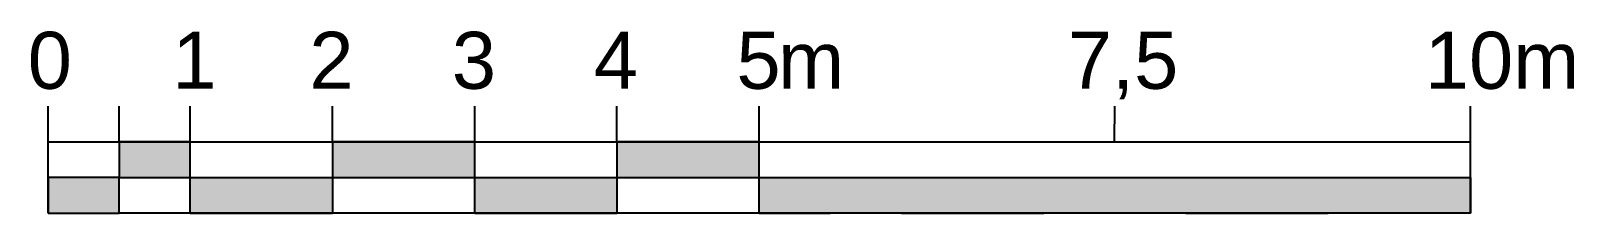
# Model space of a CAD drawing. Header units: millimetres. Extents: x 18890 to 178151, y 13973 to 138738.
# Drawn here: x 54210 to 65061, y 64879 to 66157 of the extents above; entities that cross this region are included whole.
import ezdxf

# ---------------------------------------------------------------- set-up
doc = ezdxf.new("R2010")
doc.units = ezdxf.units.MM
doc.layers.add('Maßstab', color=7, linetype='Continuous', lineweight=25)
doc.styles.get("Standard").update_dxf_attribs({"font": 'arial.ttf'})

# ---------------------------------------------------------------- blocks, each defined once
blk = doc.blocks.new('Maßstab 0 - 10m')
at = {"layer": 'Maßstab'}
h = blk.add_hatch(color=256, dxfattribs=at)
h.paths.add_polyline_path([(2, 250), (0, 248), (0, 0), (500, 0), (500, 250)])
h.paths.add_polyline_path([(500, 500), (500, 250), (1000, 250), (1000, 500)])
h.paths.add_polyline_path([(1000, 250), (1000, 0), (2000, 0), (2000, 250)])
h.paths.add_polyline_path([(2000, 500), (2000, 250), (3000, 250), (3000, 500)])
h.paths.add_polyline_path([(4000, 0), (4000, 250), (3000, 250), (3000, 0)])
h.paths.add_polyline_path([(4000, 500), (4000, 250), (5000, 250), (5000, 500)])
h.paths.add_polyline_path([(9999, 0), (9999, 250), (5000, 250), (5000, 0)])
at = {"layer": 'Maßstab', "ltscale": 0.039687}
for p, q in [((0, 250), (0, 751)), ((500, 500), (500, 751)), ((1000, 500), (1000, 751)), ((2000, 500), (2000, 751)), ((3000, 500), (3000, 751)), ((4000, 500), (4000, 751)), ((5000, 500), (5000, 751)), ((7499, 500), (7500, 751)), ((10000, 125), (10000, 751)), ((0, 125), (0, 250)), ((10000, 250), (10000, 0)), ((0, 0), (0, 125)), ((0, 0), (500, 0)), ((1000, 0), (500, 0)), ((1000, 0), (2000, 0)), ((3000, 0), (2000, 0)), ((3000, 0), (4000, 0)), ((5000, 0), (4000, 0)), ((5000, 0), (5500, 0)), ((6000, 0), (5500, 0)), ((6000, 0), (7000, 0)), ((8000, 0), (7000, 0)), ((8000, 0), (9000, 0)), ((10000, 0), (9000, 0))]:
    blk.add_line(p, q, dxfattribs=at)
at = {"layer": 'Maßstab'}
blk.add_line((0, 500), (10000, 500), dxfattribs=at)
at = {"layer": 'Maßstab', "ltscale": 0.25}
for p, q in [((5997, 0), (6000, 3)), ((7999, 0), (8000, 1)), ((9999, 0), (10000, 1))]:
    blk.add_line(p, q, dxfattribs=at)
at = {"layer": 'Maßstab'}
for points in [[(500, 250), (1000, 250), (1000, 500), (500, 500)], [(2000, 250), (3000, 250), (3000, 500), (2000, 500)], [(4000, 250), (5000, 250), (5000, 500), (4000, 500)], [(0, 0), (500, 0), (500, 250), (0, 250)], [(1000, 250), (2000, 250), (2000, 0), (1000, 0)], [(3000, 250), (4000, 250), (4000, 0), (3000, 0)], [(5000, 250), (9999, 250), (9999, 0), (5000, 0)]]:
    blk.add_lwpolyline(points, close=True, dxfattribs=at)
at = {"layer": 'Maßstab', "ltscale": 0.039687}
for s, p in [('0', (-143, 872)), ('1', (873, 873)), ('2', (1837, 872)), ('3', (2839, 872)), ('4', (3837, 872)), ('5', (4840, 872)), ('7,5', (7170, 872)), ('10  ', (9680, 872)), ('m', (5132, 872)), ('m', (10301, 872))]:
    blk.add_text(s, height=400, dxfattribs=at).set_placement(p)

msp = doc.modelspace()

# ---------------------------------------------------------------- block references
at = {"layer": 'Maßstab'}
msp.add_blockref('Maßstab 0 - 10m', (54331, 64879), dxfattribs=at)

doc.saveas('drawing.dxf')
